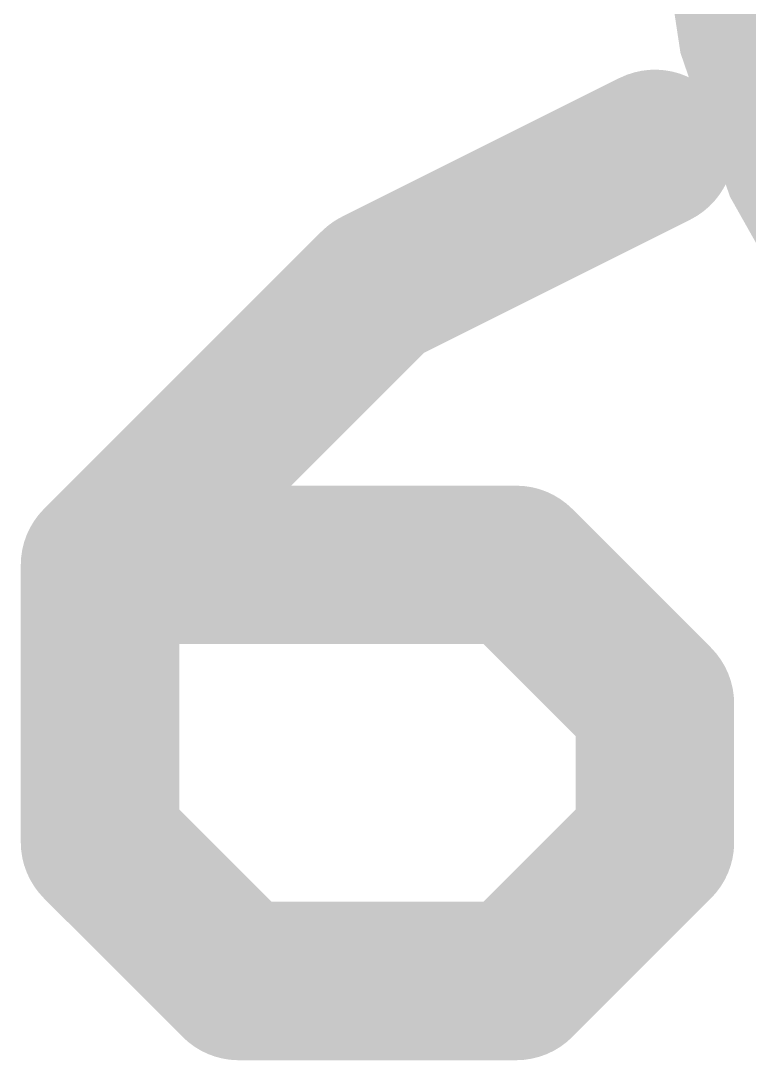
# Model space of a CAD drawing. Extents: x 0 to 48, y -23 to 79.
# Drawn here: x 23.749 to 24.683, y 42.799 to 44.133 of the extents above; entities that cross this region are included whole.
import ezdxf

# ---------------------------------------------------------------- set-up
doc = ezdxf.new("R2010")
doc.units = 0
doc.layers.add('21', color=41, linetype='CONTINUOUS')
doc.layers.add('22', color=40, linetype='CONTINUOUS')

msp = doc.modelspace()

# ---------------------------------------------------------------- linework, layer by layer
at = {"layer": '21', "const_width": 0.2032}
for points in [[(24.5624, 43.9683), (24.2065, 43.7904)], [(24.2065, 43.7904), (23.8506, 43.4345)], [(23.8506, 43.4345), (23.8506, 43.0785)], [(24.3845, 43.4345), (23.8506, 43.4345)], [(24.5624, 43.2565), (24.3845, 43.4345)], [(24.5624, 43.0785), (24.5624, 43.2565)], [(23.8506, 43.0785), (24.0286, 42.9006)], [(24.3845, 42.9006), (24.5624, 43.0785)], [(24.0286, 42.9006), (24.3845, 42.9006)]]:
    msp.add_lwpolyline(points, dxfattribs=at)
at = {"layer": '21', "const_width": 0.1016}
for points in [[(24.5851, 43.9229, 1), (24.5397, 44.0137)], [(24.2424, 43.7544, 1), (24.1706, 43.8263)], [(24.1838, 43.8358, 1), (24.2292, 43.7449)], [(23.9014, 43.4345, 1), (23.7998, 43.4345)], [(23.8506, 43.4853, 1), (23.8506, 43.3837)], [(24.4204, 43.4704, 1), (24.3485, 43.3985)], [(24.3845, 43.3837, 1), (24.3845, 43.4853)], [(23.8147, 43.4704, 1), (23.8865, 43.3985)], [(24.6132, 43.2565, 1), (24.5116, 43.2565)], [(24.5265, 43.2206, 1), (24.5983, 43.2924)], [(23.8865, 43.1145, 1), (23.8147, 43.0426)], [(24.5983, 43.0426, 1), (24.5265, 43.1145)], [(23.7998, 43.0785, 1), (23.9014, 43.0785)], [(24.5116, 43.0785, 1), (24.6132, 43.0785)], [(24.0286, 42.9514, 1), (24.0286, 42.8498)], [(24.3845, 42.8498, 1), (24.3845, 42.9514)], [(23.9926, 42.8647, 1), (24.0645, 42.9365)], [(24.3485, 42.9365, 1), (24.4204, 42.8647)]]:
    msp.add_lwpolyline(points, format="xyb", dxfattribs=at)
at = {"layer": '22', "const_width": 0.0254}
for points in [[(24.6075, 44.0944), (24.5787, 44.2851)], [(24.5998, 44.1452), (26.4439, 44.1452)], [(24.6037, 44.1198), (26.4439, 44.1198)], [(24.6703, 43.912), (24.6075, 44.0944)], [(24.6075, 44.0944), (26.4439, 44.0944)], [(24.6163, 44.069), (26.4439, 44.069)], [(24.625, 44.0436), (26.4439, 44.0436)], [(24.6338, 44.0182), (26.4439, 44.0182)], [(24.6425, 43.9928), (26.4439, 43.9928)], [(24.6512, 43.9674), (26.4439, 43.9674)], [(24.66, 43.942), (26.4439, 43.942)], [(24.6687, 43.9166), (26.4439, 43.9166)], [(24.765, 43.7439), (24.6703, 43.912)], [(24.682, 43.8912), (26.4439, 43.8912)]]:
    msp.add_lwpolyline(points, dxfattribs=at)
at = {"layer": '22', "const_width": 0.0127}
for points in [[(24.6037, 44.1262, 1), (24.6037, 44.1135)], [(24.6075, 44.1007, 1), (24.6075, 44.0881)], [(24.6135, 44.0964, 1), (24.6015, 44.0923)], [(24.6012, 44.0934, 1), (24.6138, 44.0953)], [(24.6163, 44.0754, 1), (24.6163, 44.0627)], [(24.625, 44.05, 1), (24.625, 44.0373)], [(24.6338, 44.0245, 1), (24.6338, 44.0119)], [(24.6425, 43.9992, 1), (24.6425, 43.9865)], [(24.6512, 43.9738, 1), (24.6512, 43.9611)], [(24.66, 43.9483, 1), (24.66, 43.9357)], [(24.6687, 43.923, 1), (24.6687, 43.9103)], [(24.6759, 43.9151, 1), (24.6648, 43.9089)], [(24.6643, 43.9099, 1), (24.6763, 43.914)], [(24.682, 43.8976, 1), (24.682, 43.8849)]]:
    msp.add_lwpolyline(points, format="xyb", dxfattribs=at)

doc.saveas('drawing.dxf')
